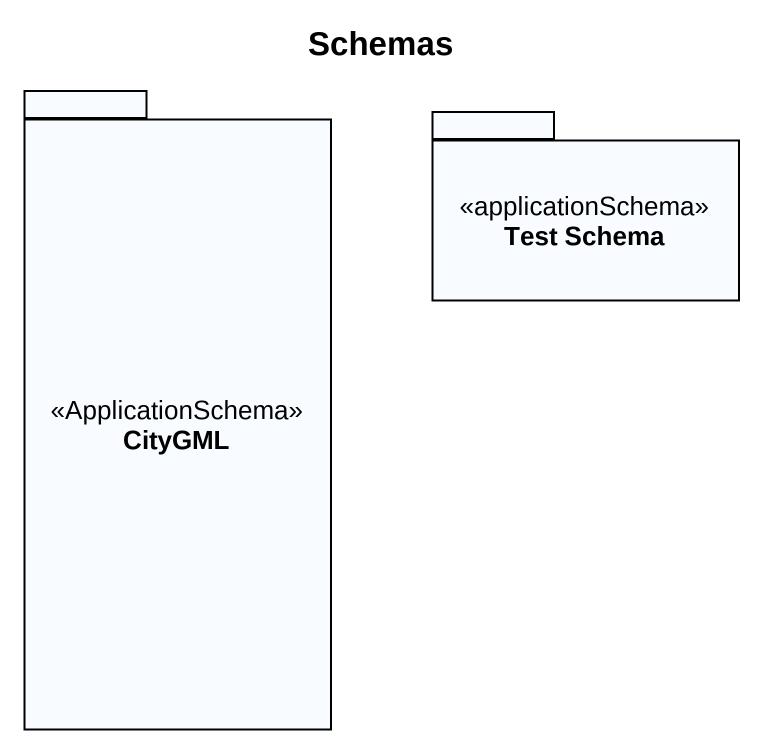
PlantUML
@startuml
title Schemas
package CityGML <<ApplicationSchema>> {
}
package "Test Schema" as Test_Schema <<applicationSchema>> {
}
@enduml
